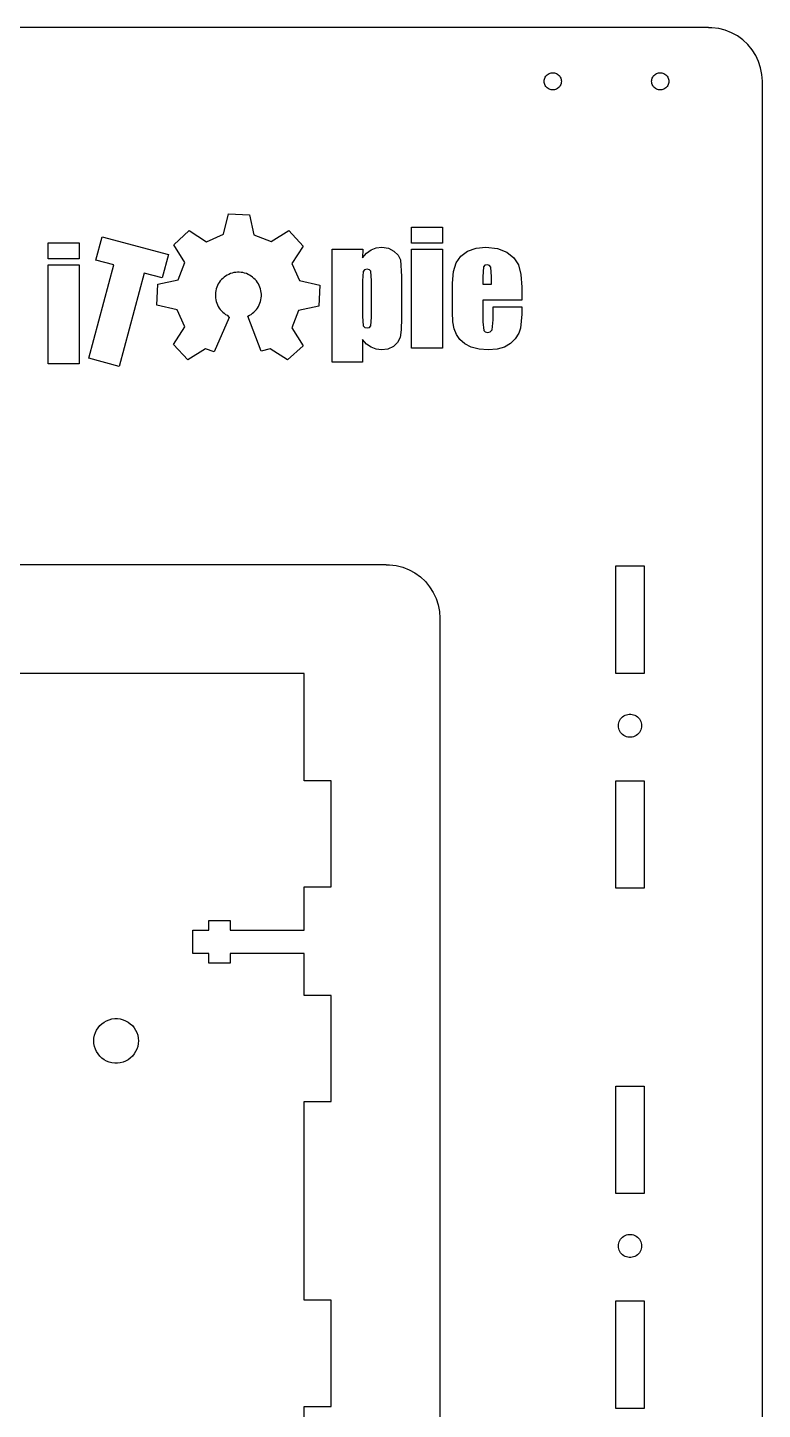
# Model space of a CAD drawing. Header units: metres. Extents: x -400 to 400, y -75 to 435.
# Drawn here: x 263.3 to 400, y 177.7 to 435 of the extents above; entities that cross this region are included whole.
import ezdxf

# ---------------------------------------------------------------- set-up
doc = ezdxf.new("R2010")
doc.units = ezdxf.units.M

msp = doc.modelspace()

# ---------------------------------------------------------------- linework, layer by layer
for p, q in [((390, 435), (20, 435)), ((390, 434.98), (390, 435)), ((390.628, 434.98), (390, 434.98)), ((391.874, 434.823), (390.628, 434.98)), ((393.09, 434.511), (391.874, 434.823)), ((394.258, 434.048), (393.09, 434.511)), ((395.358, 433.443), (394.258, 434.048)), ((396.374, 432.705), (395.358, 433.443)), ((397.29, 431.845), (396.374, 432.705)), ((398.09, 430.878), (397.29, 431.845)), ((398.763, 429.818), (398.09, 430.878)), ((399.298, 428.681), (398.763, 429.818)), ((399.686, 427.487), (399.298, 428.681)), ((399.921, 426.253), (399.686, 427.487)), ((359.4, 425), (359.413, 425.201)), ((359.413, 424.799), (359.4, 425)), ((359.413, 425.201), (359.45, 425.398)), ((359.45, 424.602), (359.413, 424.799)), ((359.45, 425.398), (359.512, 425.589)), ((359.512, 424.411), (359.45, 424.602)), ((359.512, 425.589), (359.598, 425.771)), ((359.598, 425.771), (359.706, 425.94)), ((359.706, 425.94), (359.834, 426.095)), ((359.834, 426.095), (359.98, 426.233)), ((359.98, 426.233), (360.143, 426.351)), ((360.143, 426.351), (360.319, 426.448)), ((360.319, 426.448), (360.506, 426.522)), ((360.506, 426.522), (360.7, 426.572)), ((360.7, 426.572), (360.9, 426.597)), ((360.9, 426.597), (361.1, 426.597)), ((361.1, 426.597), (361.3, 426.572)), ((361.3, 426.572), (361.494, 426.522)), ((361.494, 426.522), (361.681, 426.448)), ((361.681, 426.448), (361.857, 426.351)), ((361.857, 426.351), (362.02, 426.233)), ((362.02, 426.233), (362.166, 426.095)), ((362.166, 426.095), (362.294, 425.94)), ((362.294, 425.94), (362.402, 425.771)), ((362.402, 425.771), (362.488, 425.589)), ((362.488, 425.589), (362.55, 425.398)), ((362.55, 424.602), (362.488, 424.411)), ((362.55, 425.398), (362.587, 425.201)), ((362.587, 424.799), (362.55, 424.602)), ((362.587, 425.201), (362.6, 425)), ((362.6, 425), (362.587, 424.799)), ((379.4, 425), (379.413, 425.201)), ((379.413, 424.799), (379.4, 425)), ((379.413, 425.201), (379.45, 425.398)), ((379.45, 424.602), (379.413, 424.799)), ((379.45, 425.398), (379.512, 425.589)), ((379.512, 424.411), (379.45, 424.602)), ((379.512, 425.589), (379.598, 425.771)), ((379.598, 425.771), (379.706, 425.94)), ((379.706, 425.94), (379.834, 426.095)), ((379.834, 426.095), (379.98, 426.233)), ((379.98, 426.233), (380.143, 426.351)), ((380.143, 426.351), (380.319, 426.448)), ((380.319, 426.448), (380.506, 426.522)), ((380.506, 426.522), (380.7, 426.572)), ((380.7, 426.572), (380.9, 426.597)), ((380.9, 426.597), (381.1, 426.597)), ((381.1, 426.597), (381.3, 426.572)), ((381.3, 426.572), (381.494, 426.522)), ((381.494, 426.522), (381.681, 426.448)), ((381.681, 426.448), (381.857, 426.351)), ((381.857, 426.351), (382.02, 426.233)), ((382.02, 426.233), (382.166, 426.095)), ((382.166, 426.095), (382.294, 425.94)), ((382.294, 425.94), (382.402, 425.771)), ((382.402, 425.771), (382.488, 425.589)), ((382.488, 425.589), (382.55, 425.398)), ((382.55, 424.602), (382.488, 424.411)), ((382.55, 425.398), (382.587, 425.201)), ((382.587, 424.799), (382.55, 424.602)), ((382.587, 425.201), (382.6, 425)), ((382.6, 425), (382.587, 424.799)), ((400, 425), (399.921, 426.253)), ((400, 6), (400, 425)), ((359.598, 424.229), (359.512, 424.411)), ((359.706, 424.06), (359.598, 424.229)), ((359.834, 423.905), (359.706, 424.06)), ((359.98, 423.767), (359.834, 423.905)), ((360.143, 423.649), (359.98, 423.767)), ((360.319, 423.552), (360.143, 423.649)), ((360.506, 423.478), (360.319, 423.552)), ((360.7, 423.428), (360.506, 423.478)), ((360.9, 423.403), (360.7, 423.428)), ((361.1, 423.403), (360.9, 423.403)), ((361.3, 423.428), (361.1, 423.403)), ((361.494, 423.478), (361.3, 423.428)), ((361.681, 423.552), (361.494, 423.478)), ((361.857, 423.649), (361.681, 423.552)), ((362.02, 423.767), (361.857, 423.649)), ((362.166, 423.905), (362.02, 423.767)), ((362.294, 424.06), (362.166, 423.905)), ((362.402, 424.229), (362.294, 424.06)), ((362.488, 424.411), (362.402, 424.229)), ((379.598, 424.229), (379.512, 424.411)), ((379.706, 424.06), (379.598, 424.229)), ((379.834, 423.905), (379.706, 424.06)), ((379.98, 423.767), (379.834, 423.905)), ((380.143, 423.649), (379.98, 423.767)), ((380.319, 423.552), (380.143, 423.649)), ((380.506, 423.478), (380.319, 423.552)), ((380.7, 423.428), (380.506, 423.478)), ((380.9, 423.403), (380.7, 423.428)), ((381.1, 423.403), (380.9, 423.403)), ((381.3, 423.428), (381.1, 423.403)), ((381.494, 423.478), (381.3, 423.428)), ((381.681, 423.552), (381.494, 423.478)), ((381.857, 423.649), (381.681, 423.552)), ((382.02, 423.767), (381.857, 423.649)), ((382.166, 423.905), (382.02, 423.767)), ((382.294, 424.06), (382.166, 423.905)), ((382.402, 424.229), (382.294, 424.06)), ((382.488, 424.411), (382.402, 424.229)), ((299.754, 396.532), (300.648, 400.325)), ((300.648, 400.325), (304.545, 400.167)), ((304.545, 400.167), (305.363, 396.388)), ((290.474, 394.576), (293.341, 397.22)), ((293.341, 397.22), (296.592, 395.126)), ((296.592, 395.126), (299.754, 396.532)), ((305.363, 396.388), (308.592, 395.146)), ((308.592, 395.146), (311.906, 397.196)), ((311.906, 397.196), (314.551, 394.328)), ((334.73, 394.89), (334.73, 397.823)), ((334.73, 397.823), (340.511, 397.823)), ((340.511, 397.823), (340.511, 394.89)), ((267.115, 391.965), (267.115, 394.897)), ((267.115, 394.897), (272.897, 394.897)), ((272.897, 394.897), (272.897, 391.965)), ((275.991, 391.704), (277.157, 396.053)), ((277.157, 396.053), (289.507, 392.744)), ((292.524, 391.262), (290.474, 394.576)), ((314.551, 394.328), (312.457, 391.078)), ((319.957, 372.696), (319.957, 393.764)), ((319.957, 393.764), (325.669, 393.764)), ((325.669, 393.764), (325.572, 392.135)), ((327.226, 393.611), (328.171, 393.977)), ((328.171, 393.977), (329.199, 394.098)), ((329.199, 394.098), (330.417, 393.922)), ((330.417, 393.922), (331.457, 393.396)), ((340.511, 394.89), (334.73, 394.89)), ((334.73, 375.323), (334.73, 393.764)), ((334.73, 393.764), (340.511, 393.764)), ((340.511, 393.764), (340.511, 375.323)), ((345.153, 393.355), (346.751, 393.912)), ((346.751, 393.912), (348.572, 394.098)), ((348.572, 394.098), (350.728, 393.874)), ((350.728, 393.874), (352.47, 393.202)), ((272.897, 391.965), (267.115, 391.965)), ((279.334, 390.808), (275.991, 391.704)), ((289.507, 392.744), (288.342, 388.395)), ((291.281, 388.033), (292.524, 391.262)), ((325.572, 392.135), (326.36, 392.998)), ((326.36, 392.998), (327.226, 393.611)), ((331.457, 393.396), (332.23, 392.641)), ((332.23, 392.641), (332.646, 391.777)), ((332.646, 391.777), (332.882, 388.664)), ((342.523, 389.562), (343.013, 391.215)), ((343.013, 391.215), (343.875, 392.448)), ((343.875, 392.448), (345.153, 393.355)), ((352.47, 393.202), (353.777, 392.159)), ((353.777, 392.159), (354.624, 390.825)), ((267.115, 372.397), (267.115, 390.84)), ((267.115, 390.84), (272.897, 390.84)), ((272.897, 390.84), (272.897, 372.397)), ((274.676, 373.424), (279.334, 390.808)), ((284.986, 389.294), (280.327, 371.91)), ((288.342, 388.395), (284.986, 389.294)), ((300.121, 388.729), (299.849, 388.532)), ((300.407, 388.905), (300.121, 388.729)), ((300.707, 389.058), (300.407, 388.905)), ((301.018, 389.187), (300.707, 389.058)), ((301.338, 389.291), (301.018, 389.187)), ((301.664, 389.369), (301.338, 389.291)), ((301.997, 389.422), (301.664, 389.369)), ((302.332, 389.448), (301.997, 389.422)), ((302.668, 389.448), (302.332, 389.448)), ((303.003, 389.422), (302.668, 389.448)), ((303.336, 389.369), (303.003, 389.422)), ((303.662, 389.291), (303.336, 389.369)), ((303.982, 389.187), (303.662, 389.291)), ((304.293, 389.058), (303.982, 389.187)), ((304.593, 388.905), (304.293, 389.058)), ((304.879, 388.729), (304.593, 388.905)), ((305.151, 388.532), (304.879, 388.729)), ((312.457, 391.078), (313.862, 387.916)), ((325.732, 389.59), (325.595, 387.858)), ((325.99, 389.903), (325.732, 389.59)), ((326.447, 390.007), (325.99, 389.903)), ((326.906, 389.917), (326.447, 390.007)), ((327.142, 389.646), (326.906, 389.917)), ((327.25, 387.864), (327.142, 389.646)), ((332.882, 388.664), (332.882, 380.896)), ((342.36, 387.399), (342.523, 389.562)), ((348.114, 390.478), (347.975, 388.567)), ((347.975, 388.567), (347.975, 387.219)), ((348.364, 390.744), (348.114, 390.478)), ((348.836, 390.832), (348.364, 390.744)), ((349.229, 390.728), (348.836, 390.832)), ((349.461, 390.416), (349.229, 390.728)), ((349.615, 388.567), (349.461, 390.416)), ((349.615, 387.219), (349.615, 388.567)), ((354.624, 390.825), (355.088, 389.044)), ((355.088, 389.044), (355.243, 386.663)), ((287.344, 383.317), (287.503, 387.214)), ((287.503, 387.214), (291.281, 388.033)), ((298.3, 386.003), (298.248, 385.672)), ((298.379, 386.331), (298.3, 386.003)), ((298.483, 386.65), (298.379, 386.331)), ((298.612, 386.961), (298.483, 386.65)), ((298.764, 387.261), (298.612, 386.961)), ((298.94, 387.547), (298.764, 387.261)), ((299.137, 387.82), (298.94, 387.547)), ((299.356, 388.075), (299.137, 387.82)), ((299.593, 388.313), (299.356, 388.075)), ((299.849, 388.532), (299.593, 388.313)), ((305.407, 388.313), (305.151, 388.532)), ((305.644, 388.075), (305.407, 388.313)), ((305.863, 387.82), (305.644, 388.075)), ((306.06, 387.547), (305.863, 387.82)), ((306.236, 387.261), (306.06, 387.547)), ((306.388, 386.961), (306.236, 387.261)), ((306.517, 386.65), (306.388, 386.961)), ((306.621, 386.331), (306.517, 386.65)), ((306.7, 386.003), (306.621, 386.331)), ((306.752, 385.672), (306.7, 386.003)), ((313.862, 387.916), (317.656, 387.022)), ((317.656, 387.022), (317.497, 383.125)), ((325.595, 387.858), (325.595, 381.289)), ((327.249, 381.059), (327.25, 387.864)), ((342.36, 382.021), (342.36, 387.399)), ((347.975, 387.219), (349.615, 387.219)), ((355.243, 386.663), (355.243, 384.217)), ((298.248, 385.672), (298.222, 385.336)), ((298.222, 385.336), (298.222, 385)), ((298.222, 385), (298.248, 384.665)), ((298.248, 384.665), (298.301, 384.333)), ((298.301, 384.333), (298.379, 384.005)), ((298.379, 384.005), (298.483, 383.686)), ((298.483, 383.686), (298.612, 383.375)), ((306.388, 383.375), (306.517, 383.686)), ((306.517, 383.686), (306.621, 384.005)), ((306.621, 384.005), (306.699, 384.333)), ((306.699, 384.333), (306.752, 384.665)), ((306.778, 385.336), (306.752, 385.672)), ((306.752, 384.665), (306.778, 385)), ((306.778, 385), (306.778, 385.336)), ((355.243, 384.217), (347.975, 384.217)), ((347.975, 384.217), (347.975, 380.228)), ((291.138, 382.424), (287.344, 383.317)), ((292.543, 379.261), (291.138, 382.424)), ((300.809, 381.029), (297.986, 374.635)), ((298.612, 383.375), (298.765, 383.076)), ((298.765, 383.076), (298.941, 382.789)), ((298.941, 382.789), (299.139, 382.517)), ((299.139, 382.517), (299.357, 382.261)), ((299.357, 382.261), (299.595, 382.024)), ((299.595, 382.024), (299.851, 381.806)), ((299.851, 381.806), (300.123, 381.608)), ((300.123, 381.608), (300.41, 381.432)), ((300.41, 381.432), (300.809, 381.029)), ((304.29, 381.28), (304.59, 381.432)), ((306.758, 374.742), (304.29, 381.28)), ((304.59, 381.432), (304.877, 381.608)), ((304.877, 381.608), (305.149, 381.806)), ((305.149, 381.806), (305.405, 382.024)), ((305.405, 382.024), (305.643, 382.261)), ((305.643, 382.261), (305.861, 382.517)), ((305.861, 382.517), (306.059, 382.789)), ((306.059, 382.789), (306.235, 383.076)), ((306.235, 383.076), (306.388, 383.375)), ((313.719, 382.306), (312.476, 379.077)), ((317.497, 383.125), (313.719, 382.306)), ((325.595, 381.289), (325.738, 379.497)), ((327.135, 379.462), (327.249, 381.059)), ((332.882, 380.896), (332.807, 378.743)), ((342.433, 380.209), (342.36, 382.021)), ((349.92, 380.589), (349.92, 383.022)), ((349.92, 383.022), (355.243, 383.022)), ((355.243, 381.66), (355.027, 379.033)), ((355.243, 383.022), (355.243, 381.66)), ((290.449, 376.011), (292.543, 379.261)), ((312.476, 379.077), (314.526, 375.763)), ((325.738, 379.497), (326.003, 379.184)), ((326.003, 379.184), (326.461, 379.08)), ((326.461, 379.08), (326.901, 379.176)), ((326.901, 379.176), (327.135, 379.462)), ((332.807, 378.743), (332.583, 377.317)), ((342.652, 378.887), (342.433, 380.209)), ((343.06, 377.855), (342.652, 378.887)), ((347.975, 380.228), (348.155, 378.616)), ((348.155, 378.616), (348.419, 378.345)), ((348.419, 378.345), (348.85, 378.255)), ((348.85, 378.255), (349.383, 378.375)), ((349.383, 378.375), (349.705, 378.734)), ((349.705, 378.734), (349.92, 380.589)), ((355.027, 379.033), (354.667, 378.084)), ((293.094, 373.143), (290.449, 376.011)), ((314.526, 375.763), (311.659, 373.119)), ((326.346, 376.082), (325.572, 376.924)), ((325.572, 376.924), (325.572, 372.696)), ((327.198, 375.476), (326.346, 376.082)), ((332.128, 376.361), (331.36, 375.621)), ((332.583, 377.317), (332.128, 376.361)), ((343.701, 376.914), (343.06, 377.855)), ((344.61, 376.113), (343.701, 376.914)), ((345.821, 375.503), (344.61, 376.113)), ((353.122, 376.162), (352.012, 375.51)), ((354.02, 377.074), (353.122, 376.162)), ((354.667, 378.084), (354.02, 377.074)), ((280.327, 371.91), (274.676, 373.424)), ((296.408, 375.194), (293.094, 373.143)), ((297.986, 374.635), (296.408, 375.194)), ((308.408, 375.213), (306.758, 374.742)), ((311.659, 373.119), (308.408, 375.213)), ((328.125, 375.111), (327.198, 375.476)), ((329.129, 374.989), (328.125, 375.111)), ((330.34, 375.147), (329.129, 374.989)), ((331.36, 375.621), (330.34, 375.147)), ((340.511, 375.323), (334.73, 375.323)), ((347.287, 375.117), (345.821, 375.503)), ((348.961, 374.989), (347.287, 375.117)), ((350.641, 375.12), (348.961, 374.989)), ((352.012, 375.51), (350.641, 375.12)), ((272.897, 372.397), (267.115, 372.397)), ((325.572, 372.696), (319.957, 372.696)), ((80, 335), (330, 335)), ((330, 335), (330, 334.98)), ((330, 334.98), (330.628, 334.98)), ((330.628, 334.98), (331.874, 334.823)), ((331.874, 334.823), (333.09, 334.511)), ((333.09, 334.511), (334.258, 334.048)), ((372.75, 314.75), (372.75, 334.75)), ((372.75, 334.75), (378, 334.75)), ((378, 334.75), (378, 314.75)), ((334.258, 334.048), (335.358, 333.443)), ((335.358, 333.443), (336.374, 332.705)), ((336.374, 332.705), (337.29, 331.845)), ((337.29, 331.845), (338.09, 330.878)), ((338.09, 330.878), (338.763, 329.818)), ((338.763, 329.818), (339.298, 328.681)), ((339.298, 328.681), (339.686, 327.487)), ((339.686, 327.487), (339.921, 326.253)), ((339.921, 326.253), (340, 325)), ((340, 325), (340, 61.25)), ((314.75, 314.75), (237.625, 314.75)), ((314.75, 294.75), (314.75, 314.75)), ((378, 314.75), (372.75, 314.75)), ((373.491, 306.036), (373.636, 306.264)), ((373.636, 306.264), (373.808, 306.472)), ((373.808, 306.472), (374.005, 306.657)), ((374.005, 306.657), (374.223, 306.815)), ((374.223, 306.815), (374.46, 306.945)), ((374.46, 306.945), (374.711, 307.045)), ((374.711, 307.045), (374.972, 307.112)), ((374.972, 307.112), (375.24, 307.146)), ((375.24, 307.146), (375.51, 307.146)), ((375.51, 307.146), (375.778, 307.112)), ((375.778, 307.112), (376.039, 307.045)), ((376.039, 307.045), (376.29, 306.945)), ((376.29, 306.945), (376.527, 306.815)), ((376.527, 306.815), (376.745, 306.657)), ((376.745, 306.657), (376.942, 306.472)), ((376.942, 306.472), (377.114, 306.264)), ((377.114, 306.264), (377.259, 306.036)), ((373.225, 305), (373.242, 305.269)), ((373.242, 304.731), (373.225, 305)), ((373.242, 305.269), (373.293, 305.535)), ((373.293, 304.465), (373.242, 304.731)), ((373.293, 305.535), (373.376, 305.791)), ((373.376, 304.209), (373.293, 304.465)), ((373.376, 305.791), (373.491, 306.036)), ((373.491, 303.964), (373.376, 304.209)), ((373.636, 303.736), (373.491, 303.964)), ((373.808, 303.528), (373.636, 303.736)), ((377.114, 303.736), (376.942, 303.528)), ((377.259, 303.964), (377.114, 303.736)), ((377.259, 306.036), (377.374, 305.791)), ((377.374, 304.209), (377.259, 303.964)), ((377.374, 305.791), (377.457, 305.535)), ((377.457, 304.465), (377.374, 304.209)), ((377.457, 305.535), (377.508, 305.269)), ((377.508, 304.731), (377.457, 304.465)), ((377.508, 305.269), (377.525, 305)), ((377.525, 305), (377.508, 304.731)), ((374.005, 303.343), (373.808, 303.528)), ((374.223, 303.185), (374.005, 303.343)), ((374.46, 303.055), (374.223, 303.185)), ((374.711, 302.955), (374.46, 303.055)), ((374.972, 302.888), (374.711, 302.955)), ((375.24, 302.854), (374.972, 302.888)), ((375.51, 302.854), (375.24, 302.854)), ((375.778, 302.888), (375.51, 302.854)), ((376.039, 302.955), (375.778, 302.888)), ((376.29, 303.055), (376.039, 302.955)), ((376.527, 303.185), (376.29, 303.055)), ((376.745, 303.343), (376.527, 303.185)), ((376.942, 303.528), (376.745, 303.343)), ((319.75, 294.75), (314.75, 294.75)), ((319.75, 275), (319.75, 294.75)), ((372.75, 274.75), (372.75, 294.75)), ((372.75, 294.75), (378, 294.75)), ((378, 294.75), (378, 274.75)), ((314.75, 266.9), (314.75, 275)), ((314.75, 275), (319.75, 275)), ((378, 274.75), (372.75, 274.75)), ((297, 266.9), (297, 268.75)), ((297, 268.75), (301, 268.75)), ((301, 268.75), (301, 266.9)), ((294, 262.6), (294, 266.9)), ((294, 266.9), (297, 266.9)), ((301, 266.9), (314.75, 266.9)), ((297, 262.6), (294, 262.6)), ((297, 260.75), (297, 262.6)), ((314.75, 262.6), (301, 262.6)), ((301, 262.6), (301, 260.75)), ((314.75, 254.75), (314.75, 262.6)), ((301, 260.75), (297, 260.75)), ((319.75, 254.75), (314.75, 254.75)), ((319.75, 235), (319.75, 254.75)), ((277.105, 249.51), (277.526, 249.816)), ((277.526, 249.816), (277.983, 250.068)), ((277.983, 250.068), (278.468, 250.259)), ((278.468, 250.259), (278.972, 250.389)), ((278.972, 250.389), (279.489, 250.454)), ((279.489, 250.454), (280.011, 250.454)), ((280.011, 250.454), (280.528, 250.389)), ((280.528, 250.389), (281.032, 250.259)), ((281.032, 250.259), (281.517, 250.068)), ((281.517, 250.068), (281.974, 249.816)), ((281.974, 249.816), (282.395, 249.51)), ((275.633, 246.833), (275.73, 247.345)), ((275.73, 247.345), (275.891, 247.84)), ((275.891, 247.84), (276.113, 248.312)), ((276.113, 248.312), (276.393, 248.752)), ((276.393, 248.752), (276.725, 249.153)), ((276.725, 249.153), (277.105, 249.51)), ((282.395, 249.51), (282.775, 249.153)), ((282.775, 249.153), (283.107, 248.752)), ((283.107, 248.752), (283.387, 248.312)), ((283.387, 248.312), (283.609, 247.84)), ((283.609, 247.84), (283.77, 247.345)), ((283.77, 247.345), (283.867, 246.833)), ((275.6, 246.312), (275.633, 246.833)), ((275.633, 245.792), (275.6, 246.312)), ((275.73, 245.28), (275.633, 245.792)), ((275.891, 244.785), (275.73, 245.28)), ((276.113, 244.313), (275.891, 244.785)), ((283.609, 244.785), (283.387, 244.313)), ((283.77, 245.28), (283.609, 244.785)), ((283.867, 245.792), (283.77, 245.28)), ((283.867, 246.833), (283.9, 246.312)), ((283.9, 246.312), (283.867, 245.792)), ((276.393, 243.873), (276.113, 244.313)), ((276.725, 243.472), (276.393, 243.873)), ((277.105, 243.115), (276.725, 243.472)), ((277.526, 242.809), (277.105, 243.115)), ((277.983, 242.557), (277.526, 242.809)), ((278.468, 242.366), (277.983, 242.557)), ((278.972, 242.236), (278.468, 242.366)), ((279.489, 242.171), (278.972, 242.236)), ((280.011, 242.171), (279.489, 242.171)), ((280.528, 242.236), (280.011, 242.171)), ((281.032, 242.366), (280.528, 242.236)), ((281.517, 242.557), (281.032, 242.366)), ((281.974, 242.809), (281.517, 242.557)), ((282.395, 243.115), (281.974, 242.809)), ((282.775, 243.472), (282.395, 243.115)), ((283.107, 243.873), (282.775, 243.472)), ((283.387, 244.313), (283.107, 243.873)), ((372.75, 217.875), (372.75, 237.875)), ((372.75, 237.875), (378, 237.875)), ((378, 237.875), (378, 217.875)), ((314.75, 198), (314.75, 235)), ((314.75, 235), (319.75, 235)), ((378, 217.875), (372.75, 217.875)), ((373.242, 208.394), (373.293, 208.66)), ((373.293, 208.66), (373.376, 208.916)), ((373.376, 208.916), (373.491, 209.161)), ((373.491, 209.161), (373.636, 209.389)), ((373.636, 209.389), (373.808, 209.597)), ((373.808, 209.597), (374.005, 209.782)), ((374.005, 209.782), (374.223, 209.94)), ((374.223, 209.94), (374.46, 210.07)), ((374.46, 210.07), (374.711, 210.17)), ((374.711, 210.17), (374.972, 210.237)), ((374.972, 210.237), (375.24, 210.271)), ((375.24, 210.271), (375.51, 210.271)), ((375.51, 210.271), (375.778, 210.237)), ((375.778, 210.237), (376.039, 210.17)), ((376.039, 210.17), (376.29, 210.07)), ((376.29, 210.07), (376.527, 209.94)), ((376.527, 209.94), (376.745, 209.782)), ((376.745, 209.782), (376.942, 209.597)), ((376.942, 209.597), (377.114, 209.389)), ((377.114, 209.389), (377.259, 209.161)), ((377.259, 209.161), (377.374, 208.916)), ((377.374, 208.916), (377.457, 208.66)), ((377.457, 208.66), (377.508, 208.394)), ((373.225, 208.125), (373.242, 208.394)), ((373.242, 207.856), (373.225, 208.125)), ((373.293, 207.59), (373.242, 207.856)), ((373.376, 207.334), (373.293, 207.59)), ((373.491, 207.089), (373.376, 207.334)), ((373.636, 206.861), (373.491, 207.089)), ((373.808, 206.653), (373.636, 206.861)), ((374.005, 206.468), (373.808, 206.653)), ((374.223, 206.31), (374.005, 206.468)), ((374.46, 206.18), (374.223, 206.31)), ((374.711, 206.08), (374.46, 206.18)), ((374.972, 206.013), (374.711, 206.08)), ((375.24, 205.979), (374.972, 206.013)), ((375.51, 205.979), (375.24, 205.979)), ((375.778, 206.013), (375.51, 205.979)), ((376.039, 206.08), (375.778, 206.013)), ((376.29, 206.18), (376.039, 206.08)), ((376.527, 206.31), (376.29, 206.18)), ((376.745, 206.468), (376.527, 206.31)), ((376.942, 206.653), (376.745, 206.468)), ((377.114, 206.861), (376.942, 206.653)), ((377.259, 207.089), (377.114, 206.861)), ((377.374, 207.334), (377.259, 207.089)), ((377.457, 207.59), (377.374, 207.334)), ((377.508, 207.856), (377.457, 207.59)), ((377.508, 208.394), (377.525, 208.125)), ((377.525, 208.125), (377.508, 207.856)), ((319.75, 198), (314.75, 198)), ((319.75, 178.25), (319.75, 198)), ((372.75, 177.875), (372.75, 197.875)), ((372.75, 197.875), (378, 197.875)), ((378, 197.875), (378, 177.875)), ((314.75, 170.025), (314.75, 178.25)), ((314.75, 178.25), (319.75, 178.25)), ((378, 177.875), (372.75, 177.875))]:
    msp.add_line(p, q)

doc.saveas('drawing.dxf')
